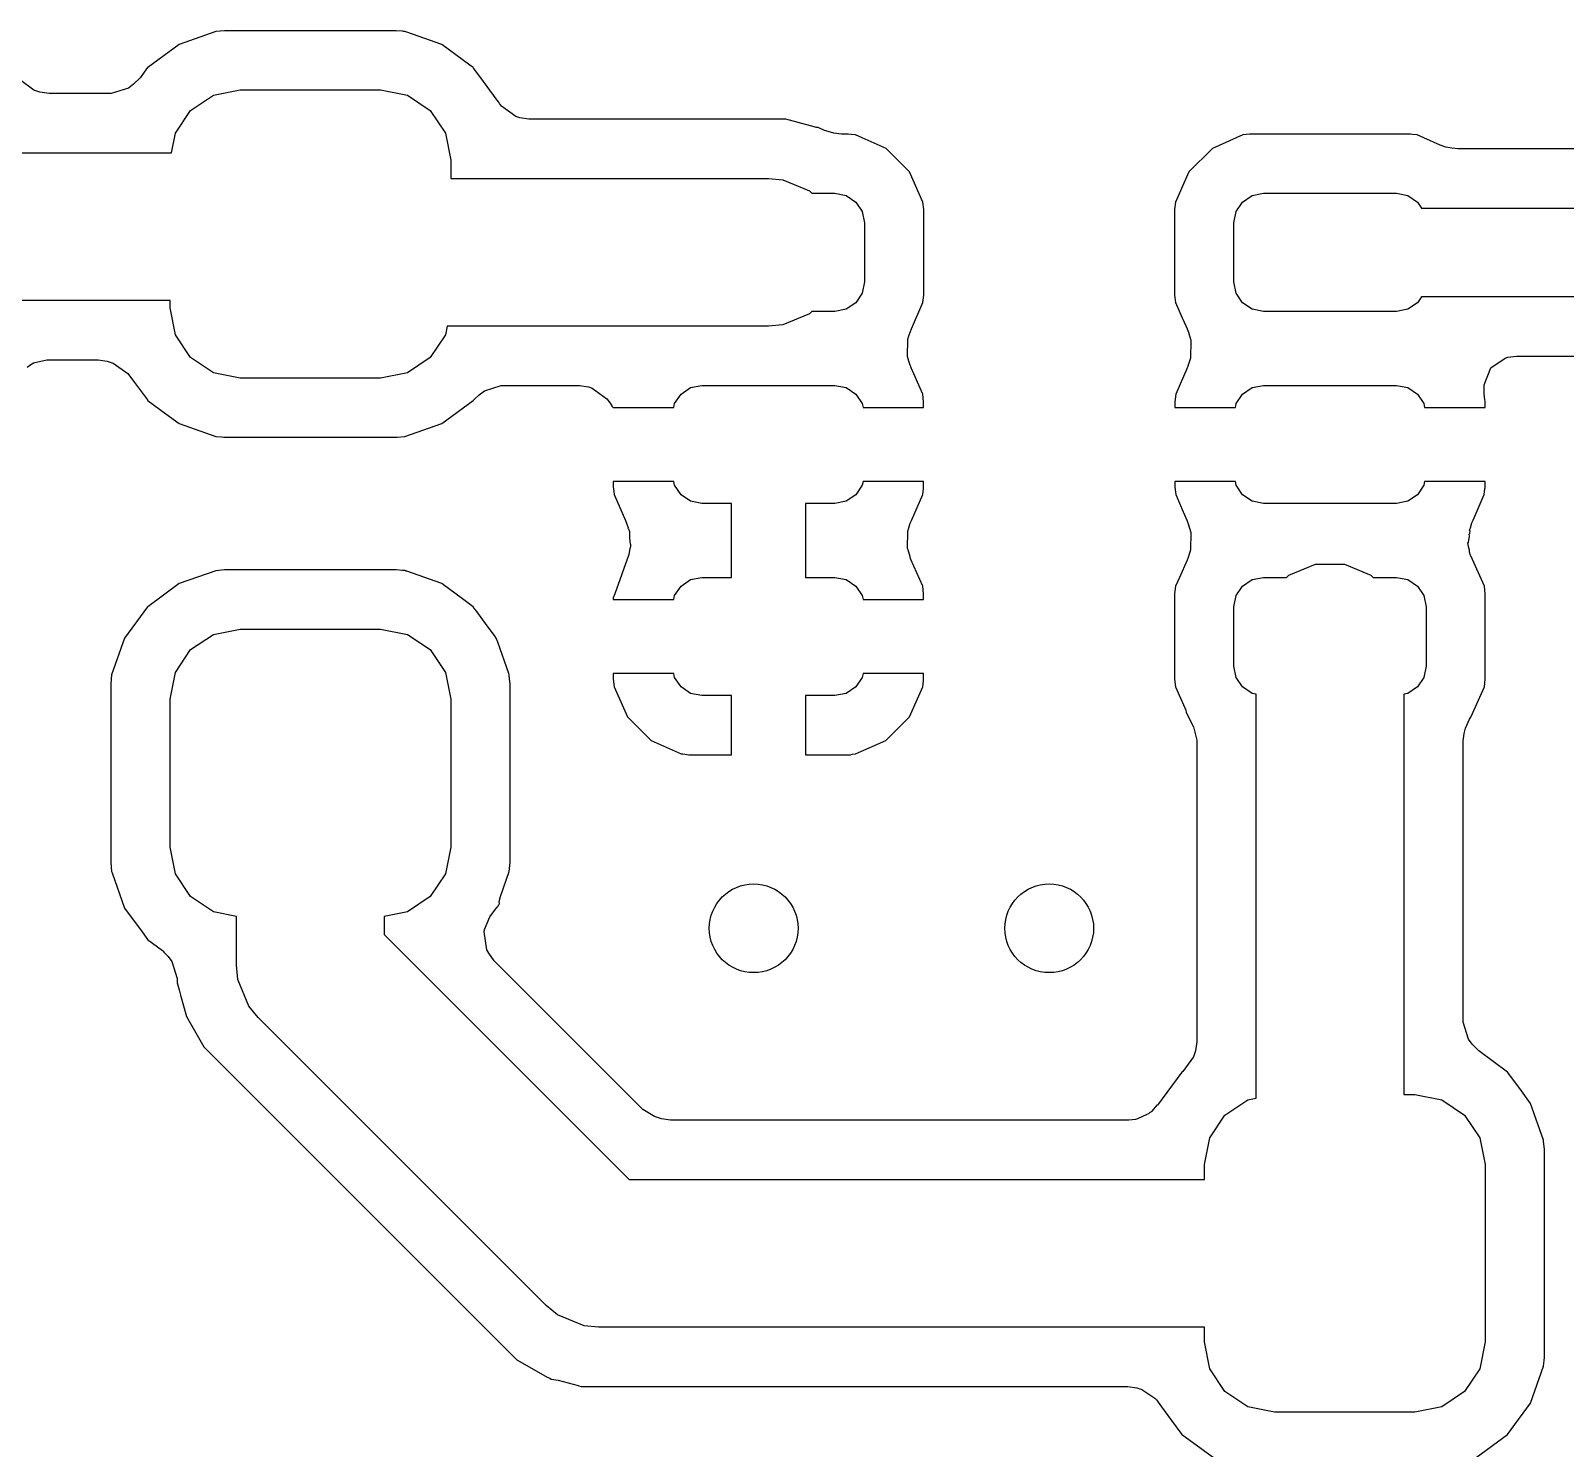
# Model space of a CAD drawing. Header units: inches. Extents: x 4.87 to 6.82, y -5.11 to -3.16.
# Drawn here: x 6.073 to 6.2774, y -4.2071 to -4.0182 of the extents above; entities that cross this region are included whole.
import ezdxf

# ---------------------------------------------------------------- set-up
doc = ezdxf.new("R2010")
doc.units = ezdxf.units.IN
doc.header["$MEASUREMENT"] = 0
doc.layers.add('BLACK', color=250, linetype='CONTINUOUS')

msp = doc.modelspace()

# ---------------------------------------------------------------- linework, layer by layer
at = {"layer": 'BLACK', "linetype": 'CONTINUOUS'}
for p, q in [((6.09764, -4.0183), (6.09274, -4.02002)), ((6.09881, -4.01819), (6.09764, -4.0183)), ((6.09764, -4.0183), (6.09764, -4.0183)), ((6.09764, -4.0183), (6.09764, -4.0183)), ((6.12166, -4.01819), (6.09881, -4.01819)), ((6.09881, -4.01819), (6.09881, -4.01819)), ((6.09881, -4.01819), (6.09881, -4.01819)), ((6.12249, -4.01827), (6.12166, -4.01819)), ((6.12166, -4.01819), (6.12166, -4.01819)), ((6.12166, -4.01819), (6.12166, -4.01819)), ((6.12265, -4.01828), (6.12249, -4.01827)), ((6.12282, -4.01829), (6.12265, -4.01828)), ((6.12294, -4.01833), (6.12282, -4.01829)), ((6.12306, -4.01838), (6.12294, -4.01833)), ((6.12774, -4.02002), (6.12306, -4.01838)), ((6.09274, -4.02002), (6.08856, -4.0231)), ((6.13146, -4.02277), (6.12774, -4.02002)), ((6.08855, -4.0231), (6.08754, -4.02448)), ((6.08856, -4.0231), (6.08855, -4.0231)), ((6.08855, -4.0231), (6.08855, -4.0231)), ((6.08855, -4.0231), (6.08855, -4.0231)), ((6.08855, -4.0231), (6.08855, -4.0231)), ((6.08855, -4.0231), (6.08855, -4.0231)), ((6.13192, -4.0231), (6.13146, -4.02277)), ((6.13146, -4.02277), (6.13146, -4.02277)), ((6.13193, -4.02311), (6.13192, -4.0231)), ((6.13197, -4.02318), (6.13193, -4.02311)), ((6.13293, -4.02448), (6.13197, -4.02318)), ((6.07339, -4.0261), (6.07146, -4.02471)), ((6.08667, -4.02533), (6.08598, -4.02583)), ((6.08754, -4.02448), (6.08667, -4.02533)), ((6.135, -4.02728), (6.13293, -4.02448)), ((6.0742, -4.02636), (6.07339, -4.0261)), ((6.07541, -4.02656), (6.0742, -4.02636)), ((6.08371, -4.02656), (6.07541, -4.02656)), ((6.08598, -4.02583), (6.08371, -4.02656)), ((6.09427, -4.02882), (6.09731, -4.02679)), ((6.09731, -4.02679), (6.10089, -4.02608)), ((6.10089, -4.02608), (6.11959, -4.02608)), ((6.11959, -4.02608), (6.12316, -4.02679)), ((6.12316, -4.02679), (6.1262, -4.02882)), ((6.13509, -4.0274), (6.135, -4.02728)), ((6.135, -4.02728), (6.135, -4.02728)), ((6.13532, -4.02772), (6.13509, -4.0274)), ((6.13509, -4.0274), (6.13509, -4.0274)), ((6.09225, -4.03185), (6.09427, -4.02882)), ((6.1262, -4.02882), (6.12823, -4.03185)), ((6.13541, -4.02789), (6.13532, -4.02772)), ((6.13569, -4.02826), (6.13541, -4.02789)), ((6.13761, -4.02964), (6.13569, -4.02826)), ((6.13813, -4.02981), (6.13761, -4.02964)), ((6.13934, -4.03), (6.13813, -4.02981)), ((6.17359, -4.03), (6.13934, -4.03)), ((6.17734, -4.031), (6.17359, -4.03)), ((6.17359, -4.03), (6.17359, -4.03)), ((6.17761, -4.03108), (6.17734, -4.031)), ((6.17787, -4.03111), (6.17761, -4.03108)), ((6.17874, -4.03147), (6.17787, -4.03111)), ((6.17922, -4.03164), (6.17874, -4.03147)), ((6.17997, -4.03184), (6.17922, -4.03164)), ((6.09173, -4.03445), (6.09225, -4.03185)), ((6.12823, -4.03185), (6.12894, -4.03543)), ((6.18098, -4.03197), (6.17997, -4.03184)), ((6.18188, -4.03197), (6.18098, -4.03197)), ((6.18229, -4.03202), (6.18188, -4.03197)), ((6.18188, -4.03197), (6.18188, -4.03197)), ((6.18188, -4.03197), (6.18188, -4.03197)), ((6.18287, -4.03208), (6.18229, -4.03202)), ((6.18229, -4.03202), (6.18229, -4.03202)), ((6.18374, -4.03247), (6.18287, -4.03208)), ((6.18287, -4.03208), (6.18287, -4.03208)), ((6.18287, -4.03208), (6.18287, -4.03208)), ((6.18692, -4.03387), (6.18374, -4.03247)), ((6.18374, -4.03247), (6.18374, -4.03247)), ((6.23445, -4.03208), (6.2304, -4.03387)), ((6.23535, -4.03198), (6.23445, -4.03208)), ((6.23445, -4.03208), (6.23445, -4.03208)), ((6.23542, -4.03197), (6.23535, -4.03198)), ((6.25669, -4.03197), (6.23542, -4.03197)), ((6.25678, -4.03198), (6.25669, -4.03197)), ((6.25669, -4.03197), (6.25669, -4.03197)), ((6.25709, -4.03202), (6.25678, -4.03198)), ((6.25768, -4.03208), (6.25709, -4.03202)), ((6.25709, -4.03202), (6.25709, -4.03202)), ((6.25855, -4.03247), (6.25768, -4.03208)), ((6.25768, -4.03208), (6.25768, -4.03208)), ((6.25768, -4.03208), (6.25768, -4.03208)), ((6.26075, -4.03344), (6.25855, -4.03247)), ((6.25855, -4.03247), (6.25855, -4.03247)), ((6.26152, -4.03369), (6.26075, -4.03344)), ((6.2623, -4.03385), (6.26152, -4.03369)), ((6.06683, -4.03445), (6.09173, -4.03445)), ((6.12894, -4.03543), (6.12894, -4.03789)), ((6.19005, -4.037), (6.18692, -4.03387)), ((6.18692, -4.03387), (6.18692, -4.03387)), ((6.2304, -4.03387), (6.22728, -4.037)), ((6.2631, -4.03394), (6.2623, -4.03385)), ((6.28021, -4.03394), (6.2631, -4.03394)), ((6.19183, -4.04104), (6.19005, -4.037)), ((6.22728, -4.037), (6.22549, -4.04104)), ((6.12894, -4.03789), (6.17126, -4.03789)), ((6.17126, -4.03789), (6.17318, -4.03808)), ((6.17318, -4.03808), (6.17673, -4.03955)), ((6.17673, -4.03955), (6.17704, -4.03986)), ((6.17704, -4.03986), (6.18012, -4.03986)), ((6.18012, -4.03986), (6.18162, -4.04016)), ((6.18162, -4.04016), (6.1829, -4.04102)), ((6.1829, -4.04102), (6.18376, -4.04229)), ((6.19195, -4.04203), (6.19183, -4.04104)), ((6.22549, -4.04104), (6.22537, -4.04203)), ((6.23357, -4.04229), (6.23442, -4.04102)), ((6.23442, -4.04102), (6.2357, -4.04016)), ((6.2357, -4.04016), (6.2372, -4.03986)), ((6.2372, -4.03986), (6.25492, -4.03986)), ((6.25492, -4.03986), (6.25643, -4.04016)), ((6.25643, -4.04016), (6.25771, -4.04102)), ((6.25771, -4.04102), (6.25825, -4.04183)), ((6.25825, -4.04183), (6.29232, -4.04183)), ((6.18376, -4.04229), (6.18406, -4.0438)), ((6.18406, -4.0438), (6.18406, -4.05167)), ((6.19195, -4.05344), (6.19195, -4.04203)), ((6.19195, -4.04203), (6.19195, -4.04203)), ((6.22537, -4.04203), (6.22537, -4.05344)), ((6.22537, -4.04203), (6.22537, -4.04203)), ((6.23327, -4.0438), (6.23357, -4.04229)), ((6.23327, -4.05167), (6.23327, -4.0438)), ((6.18406, -4.05167), (6.18376, -4.05318)), ((6.23357, -4.05318), (6.23327, -4.05167)), ((6.09154, -4.05413), (6.06683, -4.05413)), ((6.09154, -4.05512), (6.09154, -4.05413)), ((6.18376, -4.05318), (6.1829, -4.05446)), ((6.19183, -4.05443), (6.19195, -4.05344)), ((6.22537, -4.05344), (6.22537, -4.05344)), ((6.22537, -4.05344), (6.22549, -4.05443)), ((6.23442, -4.05446), (6.23357, -4.05318)), ((6.25825, -4.05364), (6.25771, -4.05446)), ((6.29281, -4.05364), (6.25825, -4.05364)), ((6.09225, -4.0587), (6.09154, -4.05512)), ((6.17673, -4.05592), (6.17318, -4.05739)), ((6.17704, -4.05561), (6.17673, -4.05592)), ((6.18012, -4.05561), (6.17704, -4.05561)), ((6.18162, -4.05531), (6.18012, -4.05561)), ((6.1829, -4.05446), (6.18162, -4.05531)), ((6.1903, -4.0579), (6.19183, -4.05443)), ((6.22549, -4.05443), (6.22638, -4.05645)), ((6.2357, -4.05531), (6.23442, -4.05446)), ((6.2372, -4.05561), (6.2357, -4.05531)), ((6.25492, -4.05561), (6.2372, -4.05561)), ((6.25643, -4.05531), (6.25492, -4.05561)), ((6.25771, -4.05446), (6.25643, -4.05531)), ((6.12845, -4.05758), (6.12823, -4.0587)), ((6.17126, -4.05758), (6.12845, -4.05758)), ((6.17318, -4.05739), (6.17126, -4.05758)), ((6.19016, -4.05827), (6.1903, -4.0579)), ((6.22638, -4.05645), (6.22646, -4.05663)), ((6.22646, -4.05663), (6.22646, -4.05663)), ((6.22646, -4.05663), (6.22702, -4.0579)), ((6.22702, -4.0579), (6.2272, -4.05838)), ((6.09427, -4.06173), (6.09225, -4.0587)), ((6.12823, -4.0587), (6.1262, -4.06173)), ((6.1898, -4.0616), (6.18983, -4.05929)), ((6.18983, -4.05929), (6.18998, -4.05884)), ((6.18998, -4.05884), (6.19016, -4.05827)), ((6.18998, -4.05884), (6.18998, -4.05884)), ((6.2272, -4.05838), (6.22733, -4.05884)), ((6.22733, -4.05884), (6.22751, -4.05944)), ((6.22753, -4.0595), (6.2275, -4.06181)), ((6.22751, -4.05944), (6.22753, -4.0595)), ((6.07336, -4.06245), (6.07511, -4.06203)), ((6.07511, -4.06203), (6.08197, -4.06203)), ((6.08197, -4.06203), (6.08317, -4.06222)), ((6.08317, -4.06222), (6.08398, -4.06248)), ((6.09731, -4.06376), (6.09427, -4.06173)), ((6.1262, -4.06173), (6.12316, -4.06376)), ((6.18998, -4.06223), (6.1898, -4.0616)), ((6.19014, -4.06276), (6.18998, -4.06223)), ((6.18998, -4.06223), (6.18998, -4.06223)), ((6.2275, -4.06181), (6.22715, -4.06288)), ((6.26748, -4.06311), (6.2694, -4.06181)), ((6.2694, -4.06181), (6.26978, -4.0617)), ((6.26978, -4.0617), (6.2709, -4.06154)), ((6.2709, -4.06154), (6.2853, -4.06154)), ((6.0725, -4.06301), (6.07311, -4.06257)), ((6.07311, -4.06257), (6.07336, -4.06245)), ((6.08398, -4.06248), (6.08592, -4.06387)), ((6.08592, -4.06387), (6.08681, -4.06508)), ((6.10089, -4.06447), (6.09731, -4.06376)), ((6.12316, -4.06376), (6.11959, -4.06447)), ((6.19021, -4.06295), (6.19014, -4.06276)), ((6.19021, -4.06298), (6.19021, -4.06295)), ((6.19026, -4.06311), (6.19021, -4.06298)), ((6.19181, -4.06664), (6.19026, -4.06311)), ((6.227, -4.06325), (6.22551, -4.06664)), ((6.22715, -4.06288), (6.227, -4.06325)), ((6.26662, -4.06536), (6.26748, -4.06311)), ((6.08681, -4.06508), (6.08852, -4.0674)), ((6.11959, -4.06447), (6.10089, -4.06447)), ((6.13271, -4.0667), (6.13341, -4.0662)), ((6.13341, -4.0662), (6.13567, -4.06547)), ((6.13567, -4.06547), (6.14608, -4.06547)), ((6.14608, -4.06547), (6.14728, -4.06566)), ((6.14728, -4.06566), (6.14778, -4.06583)), ((6.14778, -4.06583), (6.14973, -4.06724)), ((6.15962, -4.06661), (6.16089, -4.06575)), ((6.16089, -4.06575), (6.1624, -4.06545)), ((6.1624, -4.06545), (6.18012, -4.06545)), ((6.18012, -4.06545), (6.18162, -4.06575)), ((6.18162, -4.06575), (6.1829, -4.06661)), ((6.23442, -4.06661), (6.2357, -4.06575)), ((6.2357, -4.06575), (6.2372, -4.06545)), ((6.2372, -4.06545), (6.25492, -4.06545)), ((6.25492, -4.06545), (6.25643, -4.06575)), ((6.25643, -4.06575), (6.25771, -4.06661)), ((6.26659, -4.06596), (6.26662, -4.06536)), ((6.26661, -4.0666), (6.26659, -4.06596)), ((6.08852, -4.0674), (6.08852, -4.0674)), ((6.08852, -4.0674), (6.08855, -4.06745)), ((6.08855, -4.06745), (6.08855, -4.06745)), ((6.08855, -4.06745), (6.08855, -4.06745)), ((6.08855, -4.06745), (6.08855, -4.06745)), ((6.08855, -4.06745), (6.08855, -4.06745)), ((6.08855, -4.06745), (6.08858, -4.06747)), ((6.08858, -4.06747), (6.08858, -4.06747)), ((6.08858, -4.06747), (6.08863, -4.0675)), ((6.08863, -4.0675), (6.09098, -4.06924)), ((6.12774, -4.07054), (6.13192, -4.06745)), ((6.13192, -4.06745), (6.13212, -4.06724)), ((6.13192, -4.06745), (6.13192, -4.06745)), ((6.13212, -4.06724), (6.13214, -4.06726)), ((6.13214, -4.06726), (6.13271, -4.0667)), ((6.14973, -4.06724), (6.14973, -4.06724)), ((6.14973, -4.06724), (6.15015, -4.06782)), ((6.15015, -4.06782), (6.15038, -4.06819)), ((6.15038, -4.06819), (6.15041, -4.06822)), ((6.15041, -4.06822), (6.15041, -4.06822)), ((6.15041, -4.06822), (6.15059, -4.06841)), ((6.15059, -4.06841), (6.15866, -4.06841)), ((6.15866, -4.06841), (6.15876, -4.06788)), ((6.15876, -4.06788), (6.15962, -4.06661)), ((6.1829, -4.06661), (6.18376, -4.06788)), ((6.18376, -4.06788), (6.18386, -4.06841)), ((6.18386, -4.06841), (6.19193, -4.06841)), ((6.19193, -4.06763), (6.19181, -4.06664)), ((6.19193, -4.06841), (6.19193, -4.06763)), ((6.19193, -4.06763), (6.19193, -4.06763)), ((6.19193, -4.06841), (6.19193, -4.06841)), ((6.19193, -4.06841), (6.19193, -4.06841)), ((6.22551, -4.06664), (6.22539, -4.06763)), ((6.22539, -4.06763), (6.22539, -4.06763)), ((6.22539, -4.06763), (6.22539, -4.06841)), ((6.22539, -4.06841), (6.22539, -4.06841)), ((6.22539, -4.06841), (6.23346, -4.06841)), ((6.22551, -4.06664), (6.22551, -4.06664)), ((6.23346, -4.06841), (6.23357, -4.06788)), ((6.23357, -4.06788), (6.23442, -4.06661)), ((6.25771, -4.06661), (6.25856, -4.06788)), ((6.25856, -4.06788), (6.25866, -4.06841)), ((6.25866, -4.06841), (6.26673, -4.06841)), ((6.26662, -4.06664), (6.26661, -4.0666)), ((6.26671, -4.0674), (6.26662, -4.06664)), ((6.26662, -4.06664), (6.26662, -4.06664)), ((6.26662, -4.06664), (6.26662, -4.06664)), ((6.26673, -4.06755), (6.26671, -4.0674)), ((6.26673, -4.06763), (6.26673, -4.06755)), ((6.26673, -4.06841), (6.26673, -4.06763)), ((6.26673, -4.06841), (6.26673, -4.06841)), ((6.26673, -4.06841), (6.26673, -4.06841)), ((6.09098, -4.06924), (6.09274, -4.07054)), ((6.09274, -4.07054), (6.09274, -4.07054)), ((6.09274, -4.07054), (6.09274, -4.07054)), ((6.09274, -4.07054), (6.09274, -4.07054)), ((6.09274, -4.07054), (6.09274, -4.07054)), ((6.09274, -4.07054), (6.09277, -4.07055)), ((6.09277, -4.07055), (6.09764, -4.07225)), ((6.09764, -4.07225), (6.0984, -4.07232)), ((6.0984, -4.07232), (6.09872, -4.07235)), ((6.09872, -4.07235), (6.09872, -4.07235)), ((6.09872, -4.07235), (6.09872, -4.07235)), ((6.09872, -4.07235), (6.0988, -4.07236)), ((6.0988, -4.07236), (6.09881, -4.07236)), ((6.09881, -4.07236), (6.09881, -4.07236)), ((6.09881, -4.07236), (6.09881, -4.07236)), ((6.09881, -4.07236), (6.12166, -4.07236)), ((6.12166, -4.07236), (6.1217, -4.07236)), ((6.1217, -4.07236), (6.12179, -4.07235)), ((6.12179, -4.07235), (6.12283, -4.07225)), ((6.12283, -4.07225), (6.12774, -4.07054)), ((6.15866, -4.07825), (6.15059, -4.07825)), ((6.15059, -4.07825), (6.15059, -4.07825)), ((6.15059, -4.07825), (6.15059, -4.07825)), ((6.15059, -4.07825), (6.15059, -4.07903)), ((6.15876, -4.07877), (6.15866, -4.07825)), ((6.18386, -4.07825), (6.18376, -4.07877)), ((6.19193, -4.07825), (6.18386, -4.07825)), ((6.19193, -4.0791), (6.19193, -4.07825)), ((6.19193, -4.07825), (6.19193, -4.07825)), ((6.19193, -4.07825), (6.19193, -4.07825)), ((6.19193, -4.07825), (6.19193, -4.07825)), ((6.23346, -4.07825), (6.22539, -4.07825)), ((6.22539, -4.07825), (6.22539, -4.07825)), ((6.22539, -4.07825), (6.22539, -4.07825)), ((6.22539, -4.07825), (6.22539, -4.07903)), ((6.23357, -4.07877), (6.23346, -4.07825)), ((6.25866, -4.07825), (6.25856, -4.07877)), ((6.26673, -4.07825), (6.25866, -4.07825)), ((6.26673, -4.0791), (6.26673, -4.07825)), ((6.26673, -4.07825), (6.26673, -4.07825)), ((6.26673, -4.07825), (6.26673, -4.07825)), ((6.26673, -4.07825), (6.26673, -4.07825)), ((6.15059, -4.07903), (6.15062, -4.07925)), ((6.15062, -4.07925), (6.15071, -4.08001)), ((6.15071, -4.08001), (6.15071, -4.08001)), ((6.15071, -4.08001), (6.15223, -4.08346)), ((6.15962, -4.08005), (6.15876, -4.07877)), ((6.16089, -4.0809), (6.15962, -4.08005)), ((6.1829, -4.08005), (6.18162, -4.0809)), ((6.18376, -4.07877), (6.1829, -4.08005)), ((6.1903, -4.08346), (6.19181, -4.08001)), ((6.19181, -4.08001), (6.1919, -4.07925)), ((6.1919, -4.07925), (6.19193, -4.0791)), ((6.22539, -4.07903), (6.22551, -4.08001)), ((6.22551, -4.08001), (6.22651, -4.08229)), ((6.23442, -4.08005), (6.23357, -4.07877)), ((6.2357, -4.0809), (6.23442, -4.08005)), ((6.25771, -4.08005), (6.25643, -4.0809)), ((6.25856, -4.07877), (6.25771, -4.08005)), ((6.26512, -4.0834), (6.26662, -4.08001)), ((6.26662, -4.08001), (6.26671, -4.07925)), ((6.26671, -4.07925), (6.26673, -4.0791)), ((6.1624, -4.0812), (6.16089, -4.0809)), ((6.16634, -4.0812), (6.1624, -4.0812)), ((6.16634, -4.09104), (6.16634, -4.0812)), ((6.18012, -4.0812), (6.17618, -4.0812)), ((6.17618, -4.0812), (6.17618, -4.09104)), ((6.18162, -4.0809), (6.18012, -4.0812)), ((6.22651, -4.08229), (6.22701, -4.08342)), ((6.2372, -4.0812), (6.2357, -4.0809)), ((6.25492, -4.0812), (6.2372, -4.0812)), ((6.25643, -4.0809), (6.25492, -4.0812)), ((6.15223, -4.08346), (6.15236, -4.0838)), ((6.15236, -4.0838), (6.15256, -4.08442)), ((6.15256, -4.08442), (6.15254, -4.08442)), ((6.15254, -4.08442), (6.15257, -4.08451)), ((6.15257, -4.08451), (6.15262, -4.08459)), ((6.15262, -4.08459), (6.15273, -4.08492)), ((6.18982, -4.08487), (6.18996, -4.08442)), ((6.18996, -4.08442), (6.19015, -4.08383)), ((6.18996, -4.08442), (6.18996, -4.08442)), ((6.19015, -4.08383), (6.1903, -4.08346)), ((6.22701, -4.08342), (6.22718, -4.08389)), ((6.22718, -4.08389), (6.22753, -4.08505)), ((6.26465, -4.0848), (6.26474, -4.08453)), ((6.26475, -4.08483), (6.26465, -4.0848)), ((6.26474, -4.08453), (6.26477, -4.08442)), ((6.26477, -4.08442), (6.26498, -4.08377)), ((6.26477, -4.08442), (6.26477, -4.08442)), ((6.26498, -4.08377), (6.26512, -4.0834)), ((6.15273, -4.08492), (6.15274, -4.08582)), ((6.15274, -4.08582), (6.15285, -4.08659)), ((6.15288, -4.08682), (6.15282, -4.08715)), ((6.15285, -4.08659), (6.15288, -4.08659)), ((6.15288, -4.08659), (6.15287, -4.08677)), ((6.15287, -4.08677), (6.15288, -4.08682)), ((6.18978, -4.08717), (6.18982, -4.08487)), ((6.22753, -4.08505), (6.2275, -4.08736)), ((6.26445, -4.08653), (6.26445, -4.08641)), ((6.26445, -4.08641), (6.2645, -4.08641)), ((6.26447, -4.08661), (6.26445, -4.08653)), ((6.26446, -4.08668), (6.26447, -4.08661)), ((6.2645, -4.08693), (6.26446, -4.08668)), ((6.2645, -4.08641), (6.26464, -4.08555)), ((6.26463, -4.08529), (6.26469, -4.08521)), ((6.26464, -4.08555), (6.26463, -4.08529)), ((6.26469, -4.08521), (6.26475, -4.08483)), ((6.15265, -4.08801), (6.15079, -4.09321)), ((6.15281, -4.08715), (6.15265, -4.08801)), ((6.15282, -4.08715), (6.15281, -4.08715)), ((6.18985, -4.08738), (6.18978, -4.08717)), ((6.19012, -4.08831), (6.18985, -4.08738)), ((6.19019, -4.0885), (6.19012, -4.08831)), ((6.19019, -4.08852), (6.19019, -4.0885)), ((6.19024, -4.08865), (6.19019, -4.08852)), ((6.19181, -4.09223), (6.19024, -4.08865)), ((6.22702, -4.08876), (6.226, -4.09106)), ((6.22716, -4.08839), (6.22702, -4.08876)), ((6.2274, -4.08767), (6.22716, -4.08839)), ((6.2275, -4.08736), (6.2274, -4.08767)), ((6.26454, -4.08693), (6.2645, -4.08693)), ((6.26465, -4.08743), (6.26454, -4.08693)), ((6.26466, -4.0877), (6.26465, -4.08743)), ((6.2648, -4.08813), (6.26466, -4.0877)), ((6.26485, -4.08818), (6.2648, -4.08813)), ((6.26664, -4.09222), (6.26485, -4.08818)), ((6.09764, -4.09015), (6.09274, -4.09187)), ((6.09881, -4.09004), (6.09764, -4.09015)), ((6.09764, -4.09015), (6.09764, -4.09015)), ((6.09764, -4.09015), (6.09764, -4.09015)), ((6.12166, -4.09004), (6.09881, -4.09004)), ((6.09881, -4.09004), (6.09881, -4.09004)), ((6.09881, -4.09004), (6.09881, -4.09004)), ((6.12249, -4.09012), (6.12166, -4.09004)), ((6.12166, -4.09004), (6.12166, -4.09004)), ((6.12166, -4.09004), (6.12166, -4.09004)), ((6.12265, -4.09013), (6.12249, -4.09012)), ((6.12282, -4.09014), (6.12265, -4.09013)), ((6.12294, -4.09019), (6.12282, -4.09014)), ((6.12306, -4.09023), (6.12294, -4.09019)), ((6.12774, -4.09187), (6.12306, -4.09023)), ((6.24029, -4.09104), (6.24059, -4.09073)), ((6.24059, -4.09073), (6.24414, -4.08926)), ((6.24414, -4.08926), (6.24798, -4.08926)), ((6.24798, -4.08926), (6.25153, -4.09073)), ((6.25153, -4.09073), (6.25184, -4.09104)), ((6.09274, -4.09187), (6.08856, -4.09495)), ((6.12798, -4.09204), (6.12774, -4.09187)), ((6.13033, -4.09378), (6.12798, -4.09204)), ((6.15876, -4.09347), (6.15962, -4.0922)), ((6.15962, -4.0922), (6.16089, -4.09134)), ((6.16089, -4.09134), (6.1624, -4.09104)), ((6.1624, -4.09104), (6.16634, -4.09104)), ((6.17618, -4.09104), (6.18012, -4.09104)), ((6.18012, -4.09104), (6.18162, -4.09134)), ((6.18162, -4.09134), (6.1829, -4.0922)), ((6.1829, -4.0922), (6.18376, -4.09347)), ((6.19193, -4.09322), (6.19181, -4.09223)), ((6.22549, -4.09223), (6.22537, -4.09321)), ((6.226, -4.09106), (6.22549, -4.09222)), ((6.22549, -4.09222), (6.22549, -4.09222)), ((6.22549, -4.09222), (6.22549, -4.09222)), ((6.22549, -4.09222), (6.22549, -4.09223)), ((6.226, -4.09106), (6.226, -4.09106)), ((6.23357, -4.09347), (6.23442, -4.0922)), ((6.23442, -4.0922), (6.2357, -4.09134)), ((6.2357, -4.09134), (6.2372, -4.09104)), ((6.2372, -4.09104), (6.24029, -4.09104)), ((6.25184, -4.09104), (6.25492, -4.09104)), ((6.25492, -4.09104), (6.25643, -4.09134)), ((6.25643, -4.09134), (6.25771, -4.0922)), ((6.25771, -4.0922), (6.25856, -4.09347)), ((6.26675, -4.09321), (6.26664, -4.09222)), ((6.08855, -4.09495), (6.08547, -4.09913)), ((6.08856, -4.09495), (6.08855, -4.09495)), ((6.13192, -4.09495), (6.13033, -4.09378)), ((6.13218, -4.0953), (6.13192, -4.09495)), ((6.13192, -4.09495), (6.13192, -4.09495)), ((6.13192, -4.09495), (6.13192, -4.09495)), ((6.15079, -4.09321), (6.15059, -4.09378)), ((6.15059, -4.09378), (6.15059, -4.094)), ((6.15059, -4.094), (6.15059, -4.094)), ((6.15059, -4.094), (6.15866, -4.094)), ((6.15866, -4.094), (6.15876, -4.09347)), ((6.18376, -4.09347), (6.18386, -4.094)), ((6.18386, -4.094), (6.19193, -4.094)), ((6.19193, -4.094), (6.19193, -4.09322)), ((6.19193, -4.09322), (6.19193, -4.09322)), ((6.19193, -4.094), (6.19193, -4.094)), ((6.19193, -4.094), (6.19193, -4.094)), ((6.22537, -4.09321), (6.22537, -4.09321)), ((6.22537, -4.09321), (6.22537, -4.10462)), ((6.23327, -4.09498), (6.23357, -4.09347)), ((6.23327, -4.10285), (6.23327, -4.09498)), ((6.25856, -4.09347), (6.25886, -4.09498)), ((6.25886, -4.09498), (6.25886, -4.10285)), ((6.26675, -4.0934), (6.26675, -4.09321)), ((6.26675, -4.10462), (6.26675, -4.0934)), ((6.13226, -4.09542), (6.13218, -4.0953)), ((6.13218, -4.0953), (6.13218, -4.0953)), ((6.13218, -4.0953), (6.13218, -4.0953)), ((6.13391, -4.09765), (6.13226, -4.09542)), ((6.13226, -4.09542), (6.13226, -4.09542)), ((6.08547, -4.09913), (6.08375, -4.10404)), ((6.09427, -4.10067), (6.09731, -4.09864)), ((6.09731, -4.09864), (6.10089, -4.09793)), ((6.10089, -4.09793), (6.11959, -4.09793)), ((6.11959, -4.09793), (6.12316, -4.09864)), ((6.12316, -4.09864), (6.1262, -4.10067)), ((6.13474, -4.09878), (6.13391, -4.09765)), ((6.135, -4.09913), (6.13474, -4.09878)), ((6.13519, -4.09966), (6.135, -4.09913)), ((6.135, -4.09913), (6.135, -4.09913)), ((6.09225, -4.10371), (6.09427, -4.10067)), ((6.1262, -4.10067), (6.12823, -4.10371)), ((6.13665, -4.10384), (6.13519, -4.09966)), ((6.23357, -4.10436), (6.23327, -4.10285)), ((6.25886, -4.10285), (6.25856, -4.10436)), ((6.08375, -4.10404), (6.08364, -4.10521)), ((6.08364, -4.10521), (6.08364, -4.12905)), ((6.08375, -4.10404), (6.08375, -4.10404)), ((6.08375, -4.10404), (6.08375, -4.10404)), ((6.09154, -4.10728), (6.09225, -4.10371)), ((6.12823, -4.10371), (6.12894, -4.10728)), ((6.13672, -4.10404), (6.13665, -4.10384)), ((6.13678, -4.10462), (6.13672, -4.10404)), ((6.13683, -4.10521), (6.13678, -4.10462)), ((6.13683, -4.12905), (6.13683, -4.10521)), ((6.13683, -4.10521), (6.13683, -4.10521)), ((6.13683, -4.10521), (6.13683, -4.10521)), ((6.15866, -4.10384), (6.15059, -4.10384)), ((6.15059, -4.10384), (6.15059, -4.10384)), ((6.15059, -4.10384), (6.15059, -4.10384)), ((6.15059, -4.10384), (6.15059, -4.10462)), ((6.15059, -4.10462), (6.15071, -4.10561)), ((6.15876, -4.10436), (6.15866, -4.10384)), ((6.15962, -4.10564), (6.15876, -4.10436)), ((6.18376, -4.10436), (6.1829, -4.10564)), ((6.18386, -4.10384), (6.18376, -4.10436)), ((6.19193, -4.10384), (6.18386, -4.10384)), ((6.19181, -4.10561), (6.1919, -4.10484)), ((6.1919, -4.10484), (6.19193, -4.10469)), ((6.19193, -4.10469), (6.19193, -4.10384)), ((6.19193, -4.10384), (6.19193, -4.10384)), ((6.19193, -4.10384), (6.19193, -4.10384)), ((6.19193, -4.10384), (6.19193, -4.10384)), ((6.22537, -4.10462), (6.22537, -4.10462)), ((6.22537, -4.10462), (6.22549, -4.10561)), ((6.23442, -4.10564), (6.23357, -4.10436)), ((6.25856, -4.10436), (6.25771, -4.10564)), ((6.26664, -4.10561), (6.26675, -4.10462)), ((6.09154, -4.12697), (6.09154, -4.10728)), ((6.12894, -4.10728), (6.12894, -4.12697)), ((6.15071, -4.10561), (6.15071, -4.10561)), ((6.15071, -4.10561), (6.15071, -4.10561)), ((6.15071, -4.10561), (6.15213, -4.10884)), ((6.16089, -4.10649), (6.15962, -4.10564)), ((6.1624, -4.10679), (6.16089, -4.10649)), ((6.16634, -4.10679), (6.1624, -4.10679)), ((6.16634, -4.11467), (6.16634, -4.10679)), ((6.18012, -4.10679), (6.17618, -4.10679)), ((6.17618, -4.10679), (6.17618, -4.11467)), ((6.18162, -4.10649), (6.18012, -4.10679)), ((6.1829, -4.10564), (6.18162, -4.10649)), ((6.19003, -4.10964), (6.19181, -4.10561)), ((6.22549, -4.10561), (6.22634, -4.10755)), ((6.2357, -4.10649), (6.23442, -4.10564)), ((6.23622, -4.1066), (6.2357, -4.10649)), ((6.23622, -4.16043), (6.23622, -4.1066)), ((6.25643, -4.10649), (6.25591, -4.1066)), ((6.25591, -4.1066), (6.25591, -4.15994)), ((6.25771, -4.10564), (6.25643, -4.10649)), ((6.26485, -4.10966), (6.26664, -4.10561)), ((6.15213, -4.10884), (6.15249, -4.10964)), ((6.22634, -4.10755), (6.22643, -4.10773)), ((6.22643, -4.10773), (6.22643, -4.10773)), ((6.22643, -4.10773), (6.22687, -4.10874)), ((6.22687, -4.10874), (6.2269, -4.109)), ((6.2269, -4.109), (6.22741, -4.11)), ((6.15249, -4.10964), (6.15561, -4.11277)), ((6.18691, -4.11277), (6.19003, -4.10964)), ((6.22741, -4.11), (6.22741, -4.11)), ((6.22741, -4.11), (6.2279, -4.11097)), ((6.2279, -4.11097), (6.22833, -4.11274)), ((6.26393, -4.11183), (6.26413, -4.11111)), ((6.26413, -4.11111), (6.26467, -4.10991)), ((6.26467, -4.10991), (6.26485, -4.10966)), ((6.26485, -4.10966), (6.26485, -4.10966)), ((6.15561, -4.11277), (6.15841, -4.114)), ((6.18287, -4.11455), (6.18691, -4.11277)), ((6.22833, -4.11274), (6.22833, -4.15292)), ((6.2638, -4.11284), (6.26388, -4.1122)), ((6.2638, -4.1503), (6.2638, -4.11284)), ((6.26388, -4.1122), (6.26393, -4.11183)), ((6.15841, -4.114), (6.15965, -4.11455)), ((6.15965, -4.11455), (6.15983, -4.11457)), ((6.15983, -4.11457), (6.16064, -4.11467)), ((6.16064, -4.11467), (6.16634, -4.11467)), ((6.16634, -4.11467), (6.16634, -4.11467)), ((6.17618, -4.11467), (6.17618, -4.11467)), ((6.17618, -4.11467), (6.17618, -4.11467)), ((6.17618, -4.11467), (6.18188, -4.11467)), ((6.18188, -4.11467), (6.18218, -4.11467)), ((6.18218, -4.11467), (6.18242, -4.1146)), ((6.18242, -4.1146), (6.18287, -4.11455)), ((6.09225, -4.13055), (6.09154, -4.12697)), ((6.12894, -4.12697), (6.12823, -4.13055)), ((6.08364, -4.12905), (6.08375, -4.13021)), ((6.13672, -4.13021), (6.13683, -4.12905)), ((6.08375, -4.13021), (6.08375, -4.13021)), ((6.08375, -4.13021), (6.08375, -4.13021)), ((6.08375, -4.13021), (6.08375, -4.13021)), ((6.08375, -4.13021), (6.08382, -4.13041)), ((6.08382, -4.13041), (6.08547, -4.13512)), ((6.09427, -4.13358), (6.09225, -4.13055)), ((6.12823, -4.13055), (6.1262, -4.13358)), ((6.13555, -4.13355), (6.13672, -4.13021)), ((6.09731, -4.13561), (6.09427, -4.13358)), ((6.1262, -4.13358), (6.12316, -4.13561)), ((6.13538, -4.13422), (6.13555, -4.13355)), ((6.08547, -4.13512), (6.08781, -4.13829)), ((6.10039, -4.13622), (6.09731, -4.13561)), ((6.12316, -4.13561), (6.12008, -4.13622)), ((6.13415, -4.13628), (6.13491, -4.13525)), ((6.13491, -4.13525), (6.13512, -4.13499)), ((6.13512, -4.13499), (6.13525, -4.13484)), ((6.13525, -4.13484), (6.13535, -4.13464)), ((6.13535, -4.13464), (6.13543, -4.13454)), ((6.13543, -4.13454), (6.13538, -4.13422)), ((6.10039, -4.14272), (6.10039, -4.13622)), ((6.12008, -4.13622), (6.12008, -4.13864)), ((6.13339, -4.13828), (6.13344, -4.13798)), ((6.13344, -4.13798), (6.13415, -4.13628)), ((6.08781, -4.13829), (6.08836, -4.13904)), ((6.08836, -4.13904), (6.08855, -4.1393)), ((6.08855, -4.1393), (6.09053, -4.14076)), ((6.12008, -4.13864), (6.1527, -4.17126)), ((6.13376, -4.14066), (6.13339, -4.13828)), ((6.09053, -4.14076), (6.09064, -4.14085)), ((6.09064, -4.14085), (6.09071, -4.14098)), ((6.09071, -4.14098), (6.09128, -4.14154)), ((6.09128, -4.14154), (6.09177, -4.14224)), ((6.134, -4.14113), (6.13376, -4.14066)), ((6.13472, -4.14212), (6.134, -4.14113)), ((6.09177, -4.14224), (6.0925, -4.14451)), ((6.10058, -4.14464), (6.10039, -4.14272)), ((6.15453, -4.16193), (6.13472, -4.14212)), ((6.0925, -4.14451), (6.0925, -4.14505)), ((6.0925, -4.14505), (6.09275, -4.14599)), ((6.09275, -4.14599), (6.09295, -4.14672)), ((6.10205, -4.14818), (6.10058, -4.14464)), ((6.09295, -4.14672), (6.09371, -4.14956)), ((6.10328, -4.14968), (6.10205, -4.14818)), ((6.10205, -4.14818), (6.10205, -4.14818)), ((6.09371, -4.14956), (6.09371, -4.14956)), ((6.09371, -4.14956), (6.09371, -4.14956)), ((6.09371, -4.14956), (6.09604, -4.15361)), ((6.14166, -4.18806), (6.10328, -4.14968)), ((6.26453, -4.15257), (6.2638, -4.1503)), ((6.09604, -4.15361), (6.09604, -4.15361)), ((6.09604, -4.15361), (6.09604, -4.15361)), ((6.09604, -4.15361), (6.13773, -4.19529)), ((6.22814, -4.15412), (6.22787, -4.15493)), ((6.22833, -4.15292), (6.22814, -4.15412)), ((6.26502, -4.15326), (6.26453, -4.15257)), ((6.26453, -4.15257), (6.26453, -4.15257)), ((6.26588, -4.15413), (6.26502, -4.15326)), ((6.26971, -4.15696), (6.26588, -4.15413)), ((6.22787, -4.15493), (6.22648, -4.15686)), ((6.22635, -4.15696), (6.22309, -4.16138)), ((6.22648, -4.15686), (6.22635, -4.15696)), ((6.22635, -4.15696), (6.22635, -4.15696)), ((6.26972, -4.15696), (6.26971, -4.15696)), ((6.26971, -4.15696), (6.26971, -4.15696)), ((6.26971, -4.15696), (6.26971, -4.15696)), ((6.26972, -4.15697), (6.26972, -4.15696)), ((6.26977, -4.15703), (6.26972, -4.15697)), ((6.27156, -4.15946), (6.26977, -4.15703)), ((6.2351, -4.16065), (6.23622, -4.16043)), ((6.25591, -4.15994), (6.25738, -4.15994)), ((6.25738, -4.15994), (6.26096, -4.16065)), ((6.2728, -4.16114), (6.27156, -4.15946)), ((6.15608, -4.16288), (6.15453, -4.16193)), ((6.22204, -4.1624), (6.22187, -4.16253)), ((6.22208, -4.16236), (6.22204, -4.1624)), ((6.22218, -4.1623), (6.22208, -4.16236)), ((6.22227, -4.16223), (6.22218, -4.1623)), ((6.22303, -4.16134), (6.22227, -4.16223)), ((6.22309, -4.16138), (6.22303, -4.16134)), ((6.23207, -4.16268), (6.2351, -4.16065)), ((6.26096, -4.16065), (6.26399, -4.16268)), ((6.27452, -4.16605), (6.2728, -4.16114)), ((6.2728, -4.16114), (6.2728, -4.16114)), ((6.157, -4.16318), (6.15608, -4.16288)), ((6.1582, -4.16337), (6.157, -4.16318)), ((6.21929, -4.16337), (6.1582, -4.16337)), ((6.22017, -4.16326), (6.21929, -4.16337)), ((6.22041, -4.16321), (6.22017, -4.16326)), ((6.22165, -4.1626), (6.22041, -4.16321)), ((6.22187, -4.16253), (6.22165, -4.1626)), ((6.23004, -4.16571), (6.23207, -4.16268)), ((6.26399, -4.16268), (6.26602, -4.16571)), ((6.22933, -4.16929), (6.23004, -4.16571)), ((6.26602, -4.16571), (6.26673, -4.16929)), ((6.27453, -4.16612), (6.27452, -4.16605)), ((6.27453, -4.16623), (6.27453, -4.16612)), ((6.27463, -4.16721), (6.27453, -4.16623)), ((6.27463, -4.16722), (6.27463, -4.16721)), ((6.27463, -4.16721), (6.27463, -4.16721)), ((6.27463, -4.16721), (6.27463, -4.16721)), ((6.27463, -4.18602), (6.27463, -4.16722)), ((6.22933, -4.17126), (6.22933, -4.16929)), ((6.26673, -4.16929), (6.26673, -4.19291)), ((6.1527, -4.17126), (6.22933, -4.17126)), ((6.27463, -4.19499), (6.27463, -4.18602)), ((6.14315, -4.18929), (6.14166, -4.18806)), ((6.1467, -4.19076), (6.14315, -4.18929)), ((6.14315, -4.18929), (6.14315, -4.18929)), ((6.14862, -4.19094), (6.1467, -4.19076)), ((6.22933, -4.19094), (6.14862, -4.19094)), ((6.22933, -4.19291), (6.22933, -4.19094)), ((6.23004, -4.19649), (6.22933, -4.19291)), ((6.26673, -4.19291), (6.26602, -4.19649)), ((6.27452, -4.19616), (6.27463, -4.19499)), ((6.13773, -4.19529), (6.13773, -4.19529)), ((6.13773, -4.19529), (6.13773, -4.19529)), ((6.13773, -4.19529), (6.13775, -4.19531)), ((6.13775, -4.19531), (6.13783, -4.19535)), ((6.13783, -4.19535), (6.14178, -4.19763)), ((6.23207, -4.19953), (6.23004, -4.19649)), ((6.26602, -4.19649), (6.26399, -4.19953)), ((6.2728, -4.20106), (6.27452, -4.19616)), ((6.14178, -4.19763), (6.14178, -4.19763)), ((6.14178, -4.19763), (6.14178, -4.19763)), ((6.14178, -4.19763), (6.14193, -4.19767)), ((6.14193, -4.19767), (6.14212, -4.19775)), ((6.14212, -4.19775), (6.14231, -4.1979)), ((6.14231, -4.1979), (6.14323, -4.19802)), ((6.14323, -4.19802), (6.14591, -4.19874)), ((6.14591, -4.19874), (6.14599, -4.19877)), ((6.14599, -4.19877), (6.14629, -4.19884)), ((6.14629, -4.19884), (6.14629, -4.19884)), ((6.14629, -4.19884), (6.14629, -4.19884)), ((6.14629, -4.19884), (6.21912, -4.19884)), ((6.21912, -4.19884), (6.22033, -4.19903)), ((6.22033, -4.19903), (6.221, -4.19925)), ((6.221, -4.19925), (6.22274, -4.2004)), ((6.22274, -4.2004), (6.22294, -4.20063)), ((6.22294, -4.20063), (6.22317, -4.20095)), ((6.22317, -4.20095), (6.22318, -4.20094)), ((6.22318, -4.20094), (6.22362, -4.20155)), ((6.2351, -4.20155), (6.23207, -4.19953)), ((6.26399, -4.19953), (6.26096, -4.20155)), ((6.26971, -4.20524), (6.2728, -4.20106)), ((6.22362, -4.20155), (6.22496, -4.20337)), ((6.22496, -4.20337), (6.22635, -4.20524)), ((6.23868, -4.20226), (6.2351, -4.20155)), ((6.25738, -4.20226), (6.23868, -4.20226)), ((6.26096, -4.20155), (6.25738, -4.20226)), ((6.22635, -4.20524), (6.22635, -4.20524)), ((6.22635, -4.20524), (6.22635, -4.20524)), ((6.22635, -4.20524), (6.22647, -4.20533)), ((6.22647, -4.20533), (6.22647, -4.20533)), ((6.22647, -4.20533), (6.22873, -4.207)), ((6.26553, -4.20833), (6.26971, -4.20524)), ((6.22873, -4.207), (6.23053, -4.20833))]:
    msp.add_line(p, q, dxfattribs=at)
at = {"layer": 'BLACK'}
for centre in [(6.16929, -4.1378), (6.20866, -4.1378)]:
    msp.add_circle(centre, 0.00591, dxfattribs=at)
at = {"layer": 'WHITE'}
for centre in [(6.16929, -4.1378), (6.20866, -4.1378)]:
    msp.add_circle(centre, 0.00591, dxfattribs=at)

doc.saveas('drawing.dxf')
